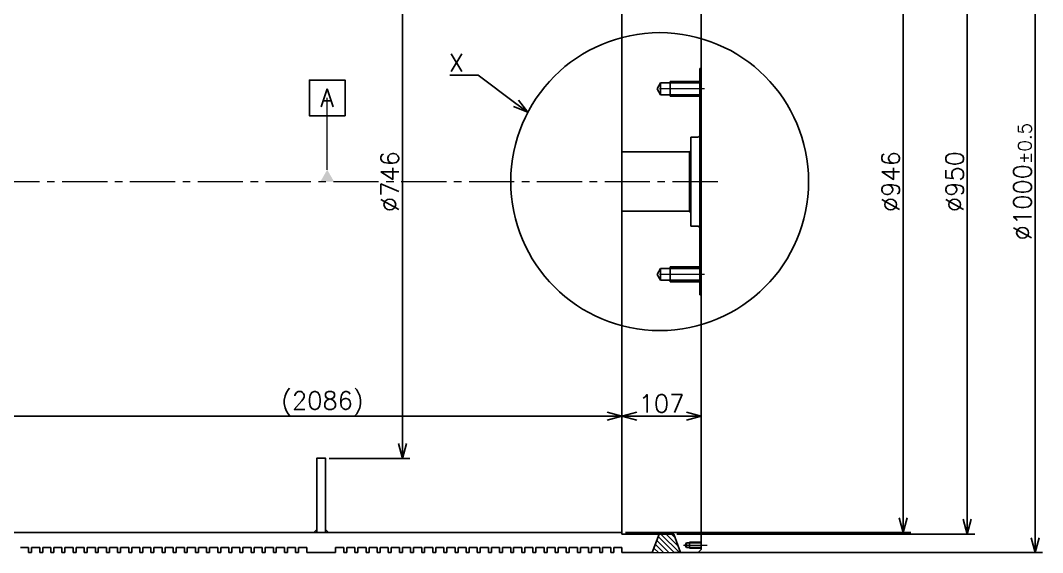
# Model space of a CAD drawing. Header units: millimetres. Extents: x 0 to 6626, y -38 to 4663.
# Drawn here: x 3576 to 4954, y 1884 to 2602 of the extents above; entities that cross this region are included whole.
import ezdxf
from ezdxf import colors
from ezdxf.entities.mleader import LeaderData, LeaderLine
from ezdxf.enums import TextEntityAlignment as Align
from ezdxf.math import Vec2, Vec3

# ---------------------------------------------------------------- set-up
doc = ezdxf.new("R2010")
doc.units = ezdxf.units.MM
doc.header["$LTSCALE"] = 3.2
doc.header["$PDMODE"] = 99
doc.header["$PDSIZE"] = 1
doc.linetypes.add('CENTER2', pattern=[28.575, 19.05, -3.175, 3.175, -3.175])
for name, color, linetype, lineweight in [('05_CENTER', 4, 'CENTER2', 13), ('07_TEXT', 3, 'Continuous', 13), ('08_DIM', 3, 'Continuous', 13)]:
    doc.layers.add(name, color=color, linetype=linetype, lineweight=lineweight)
doc.styles.add('KSS_TXT', font='txt.shx', dxfattribs={"bigfont": 'extfont2.shx'})
doc.styles.get("Standard").update_dxf_attribs({"font": 'txt.shx', "bigfont": 'extfont2.shx'})
doc.dimstyles.new('KSS_DIM', dxfattribs={"dimscale": 8, "dimtxt": 3, "dimasz": 2.5, "dimexe": 1.25, "dimexo": 0.625, "dimtad": 1, "dimdsep": 46, "dimtxsty": 'KSS_TXT', "dimblk": 'OPEN30', "dimcen": 0, "dimazin": 2, "dimtfac": 0.75, "dimtmove": 0, "dimatfit": 3, "dimldrblk": 'OPEN30', "dimfxl": 1.25, "dimtolj": 1, "dimarcsym": 0})

# ---------------------------------------------------------------- blocks, each defined once
blk = doc.blocks.new('_Open30')
at = {"color": 0, "linetype": 'ByBlock', "lineweight": -2}
for p, q in [((-1, 0.268), (0, 0)), ((0, 0), (-1, -0.268)), ((0, 0), (-1, 0))]:
    blk.add_line(p, q, dxfattribs=at)
blk = doc.blocks.new('*D146')
at = {"layer": '08_DIM', "color": 0, "lineweight": -2, "transparency": 16777216}
for p, q in [((4391.5, 2857.4), (4775.9, 2857.4)), ((4765.9, 2837.4), (4765.9, 1931.4)), ((4391.5, 1911.4), (4775.9, 1911.4))]:
    blk.add_line(p, q, dxfattribs=at)
at = {"layer": 'Defpoints', "color": 0, "transparency": 16777216}
for p in [(4386.5, 2857.4), (4386.5, 1911.4), (4765.9, 1911.4)]:
    blk.add_point(p, dxfattribs=at)
at = {"layer": '08_DIM', "color": 0, "lineweight": -2, "transparency": 16777216, "xscale": 20, "yscale": 20, "zscale": 20}
for p, rotation in [((4765.9, 2857.4), 90), ((4765.9, 1911.4), 270)]:
    blk.add_blockref('_Open30', p, dxfattribs=dict(at, rotation=rotation))
at = {"layer": '08_DIM', "color": 0, "transparency": 16777216, "insert": (4748.9, 2384.4), "char_height": 24, "attachment_point": 5, "rotation": 90, "style": 'KSS_TXT'}
blk.add_mtext('\\A1;%%C946', dxfattribs=at)
blk = doc.blocks.new('*D162')
at = {"layer": '08_DIM', "color": 0, "lineweight": -2, "transparency": 16777216}
for p, q in [((2300.5, 2073.3), (2300.5, 2058.3)), ((2320.5, 2068.3), (4366.5, 2068.3)), ((4386.5, 2073.3), (4386.5, 2058.3))]:
    blk.add_line(p, q, dxfattribs=at)
at = {"layer": 'Defpoints', "color": 0, "transparency": 16777216}
for p in [(2300.5, 2078.3), (4386.5, 2078.3), (4386.5, 2068.3)]:
    blk.add_point(p, dxfattribs=at)
at = {"layer": '08_DIM', "color": 0, "lineweight": -2, "transparency": 16777216, "xscale": 20, "yscale": 20, "zscale": 20, "rotation": 180}
blk.add_blockref('_Open30', (2300.5, 2068.3), dxfattribs=at)
at = {"layer": '08_DIM', "color": 0, "lineweight": -2, "transparency": 16777216, "xscale": 20, "yscale": 20, "zscale": 20}
blk.add_blockref('_Open30', (4386.5, 2068.3), dxfattribs=at)
at = {"layer": '08_DIM', "color": 0, "transparency": 16777216, "insert": (3982.7, 2085.3), "char_height": 24, "attachment_point": 5, "style": 'KSS_TXT'}
blk.add_mtext('\\A1;(2086)', dxfattribs=at)
blk = doc.blocks.new('*D163')
at = {"layer": '08_DIM', "color": 0, "lineweight": -2, "transparency": 16777216}
for p, q in [((4386.5, 2073.3), (4386.5, 2058.3)), ((4406.5, 2068.3), (4473.5, 2068.3)), ((4493.5, 2073.3), (4493.5, 2058.3))]:
    blk.add_line(p, q, dxfattribs=at)
at = {"layer": 'Defpoints', "color": 0, "transparency": 16777216}
for p in [(4386.5, 2078.3), (4493.5, 2078.3), (4493.5, 2068.3)]:
    blk.add_point(p, dxfattribs=at)
at = {"layer": '08_DIM', "color": 0, "lineweight": -2, "transparency": 16777216, "xscale": 20, "yscale": 20, "zscale": 20, "rotation": 180}
blk.add_blockref('_Open30', (4386.5, 2068.3), dxfattribs=at)
at = {"layer": '08_DIM', "color": 0, "lineweight": -2, "transparency": 16777216, "xscale": 20, "yscale": 20, "zscale": 20}
blk.add_blockref('_Open30', (4493.5, 2068.3), dxfattribs=at)
at = {"layer": '08_DIM', "color": 0, "transparency": 16777216, "insert": (4440, 2085.3), "char_height": 24, "attachment_point": 5, "style": 'KSS_TXT'}
blk.add_mtext('\\A1;107', dxfattribs=at)
blk = doc.blocks.new('*D164')
at = {"layer": '08_DIM', "color": 0, "lineweight": -2, "transparency": 16777216}
for p, q in [((4461.5, 2859.4), (4862.2, 2859.4)), ((4852.2, 2839.4), (4852.2, 1929.4)), ((4460.5, 1909.4), (4862.2, 1909.4))]:
    blk.add_line(p, q, dxfattribs=at)
at = {"layer": 'Defpoints', "color": 0, "transparency": 16777216}
for p in [(4456.5, 2859.4), (4455.5, 1909.4), (4852.2, 1909.4)]:
    blk.add_point(p, dxfattribs=at)
at = {"layer": '08_DIM', "color": 0, "lineweight": -2, "transparency": 16777216, "xscale": 20, "yscale": 20, "zscale": 20}
for p, rotation in [((4852.2, 2859.4), 90), ((4852.2, 1909.4), 270)]:
    blk.add_blockref('_Open30', p, dxfattribs=dict(at, rotation=rotation))
at = {"layer": '08_DIM', "color": 0, "transparency": 16777216, "insert": (4835.2, 2384.4), "char_height": 24, "attachment_point": 5, "rotation": 90, "style": 'KSS_TXT'}
blk.add_mtext('\\A1;%%C950', dxfattribs=at)
blk = doc.blocks.new('*D167')
at = {"layer": '08_DIM', "color": 0, "lineweight": -2, "transparency": 16777216}
for p, q in [((4494.5, 2884.4), (4953.7, 2884.4)), ((4943.7, 2864.4), (4943.7, 1904.4)), ((4456.5, 1884.4), (4953.7, 1884.4))]:
    blk.add_line(p, q, dxfattribs=at)
at = {"layer": 'Defpoints', "color": 0, "transparency": 16777216}
for p in [(4489.5, 2884.4), (4451.5, 1884.4), (4943.7, 1884.4)]:
    blk.add_point(p, dxfattribs=at)
at = {"layer": '08_DIM', "color": 0, "lineweight": -2, "transparency": 16777216, "xscale": 20, "yscale": 20, "zscale": 20}
for p, rotation in [((4943.7, 2884.4), 90), ((4943.7, 1884.4), 270)]:
    blk.add_blockref('_Open30', p, dxfattribs=dict(at, rotation=rotation))
at = {"layer": '08_DIM', "color": 0, "transparency": 16777216, "insert": (4926.7, 2384.4), "char_height": 24, "attachment_point": 5, "rotation": 90, "style": 'KSS_TXT'}
blk.add_mtext('%%C1000{\\H18.000000;%%p0.5}', dxfattribs=at)
blk = doc.blocks.new('AM_DATUM')
at = {"transparency": 16777216}
blk.add_lwpolyline([(3, -3), (-3, -3), (-3, 3), (3, 3)], close=True, dxfattribs=at)
blk.add_attdef('DATUM', text='', height=3, dxfattribs=at).set_placement((0, 0), align=Align.MIDDLE)
blk = doc.blocks.new('_DatumFilled')
at = {"color": 0, "linetype": 'ByBlock'}
blk.add_solid([(0, 0.577), (-1, 0), (0, -0.577)], dxfattribs=at)
blk = doc.blocks.new('*D230')
at = {"layer": '08_DIM', "color": 0, "lineweight": -2, "transparency": 16777216}
for p, q in [((3980, 2757.4), (4100.6, 2757.4)), ((4090.6, 2737.4), (4090.6, 2031.4)), ((3992, 2011.4), (4100.6, 2011.4))]:
    blk.add_line(p, q, dxfattribs=at)
at = {"layer": 'Defpoints', "color": 0, "transparency": 16777216}
for p in [(3975, 2757.4), (3987, 2011.4), (4090.6, 2011.4)]:
    blk.add_point(p, dxfattribs=at)
at = {"layer": '08_DIM', "color": 0, "lineweight": -2, "transparency": 16777216, "xscale": 20, "yscale": 20, "zscale": 20}
for p, rotation in [((4090.6, 2757.4), 90), ((4090.6, 2011.4), 270)]:
    blk.add_blockref('_Open30', p, dxfattribs=dict(at, rotation=rotation))
at = {"layer": '08_DIM', "color": 0, "transparency": 16777216, "insert": (4073.6, 2384.4), "char_height": 24, "attachment_point": 5, "rotation": 90, "style": 'KSS_TXT'}
blk.add_mtext('\\A1;\\A1;%%c746', dxfattribs=at)

msp = doc.modelspace()

# ---------------------------------------------------------------- hatches: boundary and pattern name
h = msp.add_hatch()
h.set_pattern_fill('_USER', color=3, scale=5, angle=315, style=0, pattern_type=0)
h.set_pattern_definition([(135, (20034.687, 1127.6467), (-3.5355339, -3.5355339), [])])
h.paths.add_polyline_path([(4465.643, 1884.429), (4456.544, 1909.429), (4436.544, 1909.429), (4427.445, 1884.429)])

# ---------------------------------------------------------------- linework, layer by layer
at = {"color": 0}
for p, q in [((4493.544, 2536.929), (4493.544, 2880.429)), ((4386.544, 2859.429), (4386.544, 1909.429)), ((4491.544, 2536.929), (4493.544, 2536.929)), ((4491.544, 2446.429), (4491.544, 2536.929)), ((4493.544, 2231.929), (4493.544, 2536.929)), ((4438.544, 2517.429), (4433.926, 2509.429)), ((4433.926, 2509.429), (4438.544, 2501.429)), ((4438.544, 2517.429), (4491.544, 2517.429)), ((4438.544, 2517.429), (4438.544, 2501.429)), ((4451.544, 2519.429), (4491.544, 2519.429)), ((4451.544, 2499.429), (4451.544, 2519.429)), ((4491.544, 2501.429), (4438.544, 2501.429)), ((4491.544, 2499.429), (4451.544, 2499.429)), ((4479.544, 2444.429), (4479.544, 2426.429)), ((4479.544, 2444.429), (4489.544, 2444.429)), ((4489.544, 2444.429), (4491.544, 2446.429)), ((4477.544, 2424.429), (4479.544, 2426.429)), ((4479.544, 2342.429), (4479.544, 2426.429)), ((4386.544, 2424.429), (4477.544, 2424.429)), ((4477.544, 2344.429), (4477.544, 2424.429)), ((4386.544, 2344.429), (4477.544, 2344.429)), ((4477.544, 2344.429), (4479.544, 2342.429)), ((4479.544, 2324.429), (4479.544, 2342.429)), ((4479.544, 2324.429), (4489.544, 2324.429)), ((4489.544, 2324.429), (4491.544, 2322.429)), ((4491.544, 2231.929), (4491.544, 2322.429)), ((4433.926, 2259.429), (4438.544, 2267.429)), ((4491.544, 2267.429), (4438.544, 2267.429)), ((4438.544, 2251.429), (4438.544, 2267.429)), ((4491.544, 2269.429), (4451.544, 2269.429)), ((4451.544, 2269.429), (4451.544, 2249.429)), ((4438.544, 2251.429), (4433.926, 2259.429)), ((4438.544, 2251.429), (4491.544, 2251.429)), ((4451.544, 2249.429), (4491.544, 2249.429)), ((4491.544, 2231.929), (4493.544, 2231.929)), ((4493.544, 1888.429), (4493.544, 2231.929)), ((2300.544, 1911.429), (4386.544, 1911.429)), ((4456.544, 1909.429), (4386.544, 1909.429)), ((4427.445, 1884.429), (4436.544, 1909.429)), ((4465.643, 1884.429), (4456.544, 1909.429)), ((3575.544, 1891.429), (3586.544, 1891.429)), ((3586.544, 1884.429), (3586.544, 1891.429)), ((3590.544, 1891.429), (3601.544, 1891.429)), ((3590.544, 1884.429), (3590.544, 1891.429)), ((3601.544, 1884.429), (3601.544, 1891.429)), ((3605.544, 1891.429), (3616.544, 1891.429)), ((3605.544, 1884.429), (3605.544, 1891.429)), ((3616.544, 1884.429), (3616.544, 1891.429)), ((3620.544, 1891.429), (3631.544, 1891.429)), ((3620.544, 1884.429), (3620.544, 1891.429)), ((3631.544, 1884.429), (3631.544, 1891.429)), ((3635.544, 1891.429), (3646.544, 1891.429)), ((3635.544, 1884.429), (3635.544, 1891.429)), ((3646.544, 1884.429), (3646.544, 1891.429)), ((3650.544, 1891.429), (3661.544, 1891.429)), ((3650.544, 1884.429), (3650.544, 1891.429)), ((3661.544, 1884.429), (3661.544, 1891.429)), ((3665.544, 1891.429), (3676.544, 1891.429)), ((3665.544, 1884.429), (3665.544, 1891.429)), ((3676.544, 1884.429), (3676.544, 1891.429)), ((3680.544, 1891.429), (3691.544, 1891.429)), ((3680.544, 1884.429), (3680.544, 1891.429)), ((3691.544, 1884.429), (3691.544, 1891.429)), ((3695.544, 1891.429), (3706.544, 1891.429)), ((3695.544, 1884.429), (3695.544, 1891.429)), ((3706.544, 1884.429), (3706.544, 1891.429)), ((3710.544, 1891.429), (3721.544, 1891.429)), ((3710.544, 1884.429), (3710.544, 1891.429)), ((3721.544, 1884.429), (3721.544, 1891.429)), ((3725.544, 1891.429), (3736.544, 1891.429)), ((3725.544, 1884.429), (3725.544, 1891.429)), ((3736.544, 1884.429), (3736.544, 1891.429)), ((3740.544, 1891.429), (3751.544, 1891.429)), ((3740.544, 1884.429), (3740.544, 1891.429)), ((3751.544, 1884.429), (3751.544, 1891.429)), ((3755.544, 1891.429), (3766.544, 1891.429)), ((3755.544, 1884.429), (3755.544, 1891.429)), ((3766.544, 1884.429), (3766.544, 1891.429)), ((3770.544, 1891.429), (3781.544, 1891.429)), ((3770.544, 1884.429), (3770.544, 1891.429)), ((3781.544, 1884.429), (3781.544, 1891.429)), ((3785.544, 1891.429), (3796.544, 1891.429)), ((3785.544, 1884.429), (3785.544, 1891.429)), ((3796.544, 1884.429), (3796.544, 1891.429)), ((3800.544, 1891.429), (3811.544, 1891.429)), ((3800.544, 1884.429), (3800.544, 1891.429)), ((3811.544, 1884.429), (3811.544, 1891.429)), ((3815.544, 1891.429), (3826.544, 1891.429)), ((3815.544, 1884.429), (3815.544, 1891.429)), ((3826.544, 1884.429), (3826.544, 1891.429)), ((3830.544, 1891.429), (3841.544, 1891.429)), ((3830.544, 1884.429), (3830.544, 1891.429)), ((3841.544, 1884.429), (3841.544, 1891.429)), ((3845.544, 1891.429), (3856.544, 1891.429)), ((3845.544, 1884.429), (3845.544, 1891.429)), ((3856.544, 1884.429), (3856.544, 1891.429)), ((3860.544, 1891.429), (3871.544, 1891.429)), ((3860.544, 1884.429), (3860.544, 1891.429)), ((3871.544, 1884.429), (3871.544, 1891.429)), ((3875.544, 1891.429), (3886.544, 1891.429)), ((3875.544, 1884.429), (3875.544, 1891.429)), ((3886.544, 1884.429), (3886.544, 1891.429)), ((3890.544, 1891.429), (3901.544, 1891.429)), ((3890.544, 1884.429), (3890.544, 1891.429)), ((3901.544, 1884.429), (3901.544, 1891.429)), ((3905.544, 1891.429), (3916.544, 1891.429)), ((3905.544, 1884.429), (3905.544, 1891.429)), ((3916.544, 1884.429), (3916.544, 1891.429)), ((3920.544, 1891.429), (3931.544, 1891.429)), ((3920.544, 1884.429), (3920.544, 1891.429)), ((3931.544, 1884.429), (3931.544, 1891.429)), ((3935.544, 1891.429), (3946.544, 1891.429)), ((3935.544, 1884.429), (3935.544, 1891.429)), ((3946.544, 1884.429), (3946.544, 1891.429)), ((3950.544, 1891.429), (3961.544, 1891.429)), ((3950.544, 1884.429), (3950.544, 1891.429)), ((3961.544, 1884.429), (3961.544, 1891.429)), ((4000.544, 1884.429), (4000.544, 1891.429)), ((4000.544, 1884.429), (4000.544, 1891.429)), ((4000.544, 1891.429), (4011.544, 1891.429)), ((4011.544, 1884.429), (4011.544, 1891.429)), ((4015.544, 1891.429), (4026.544, 1891.429)), ((4015.544, 1884.429), (4015.544, 1891.429)), ((4026.544, 1884.429), (4026.544, 1891.429)), ((4030.544, 1891.429), (4041.544, 1891.429)), ((4030.544, 1884.429), (4030.544, 1891.429)), ((4041.544, 1884.429), (4041.544, 1891.429)), ((4045.544, 1891.429), (4056.544, 1891.429)), ((4045.544, 1884.429), (4045.544, 1891.429)), ((4056.544, 1884.429), (4056.544, 1891.429)), ((4060.544, 1891.429), (4071.544, 1891.429)), ((4060.544, 1884.429), (4060.544, 1891.429)), ((4071.544, 1884.429), (4071.544, 1891.429)), ((4075.544, 1891.429), (4086.544, 1891.429)), ((4075.544, 1884.429), (4075.544, 1891.429)), ((4086.544, 1884.429), (4086.544, 1891.429)), ((4090.544, 1891.429), (4101.544, 1891.429)), ((4090.544, 1884.429), (4090.544, 1891.429)), ((4101.544, 1884.429), (4101.544, 1891.429)), ((4105.544, 1891.429), (4116.544, 1891.429)), ((4105.544, 1884.429), (4105.544, 1891.429)), ((4116.544, 1884.429), (4116.544, 1891.429)), ((4120.544, 1891.429), (4131.544, 1891.429)), ((4120.544, 1884.429), (4120.544, 1891.429)), ((4131.544, 1884.429), (4131.544, 1891.429)), ((4135.544, 1891.429), (4146.544, 1891.429)), ((4135.544, 1884.429), (4135.544, 1891.429)), ((4146.544, 1884.429), (4146.544, 1891.429)), ((4150.544, 1891.429), (4161.544, 1891.429)), ((4150.544, 1884.429), (4150.544, 1891.429)), ((4161.544, 1884.429), (4161.544, 1891.429)), ((4165.544, 1891.429), (4176.544, 1891.429)), ((4165.544, 1884.429), (4165.544, 1891.429)), ((4176.544, 1884.429), (4176.544, 1891.429)), ((4180.544, 1891.429), (4191.544, 1891.429)), ((4180.544, 1884.429), (4180.544, 1891.429)), ((4191.544, 1884.429), (4191.544, 1891.429)), ((4195.544, 1891.429), (4206.544, 1891.429)), ((4195.544, 1884.429), (4195.544, 1891.429)), ((4206.544, 1884.429), (4206.544, 1891.429)), ((4210.544, 1891.429), (4221.544, 1891.429)), ((4210.544, 1884.429), (4210.544, 1891.429)), ((4221.544, 1884.429), (4221.544, 1891.429)), ((4225.544, 1891.429), (4236.544, 1891.429)), ((4225.544, 1884.429), (4225.544, 1891.429)), ((4236.544, 1884.429), (4236.544, 1891.429)), ((4240.544, 1891.429), (4251.544, 1891.429)), ((4240.544, 1884.429), (4240.544, 1891.429)), ((4251.544, 1884.429), (4251.544, 1891.429)), ((4255.544, 1891.429), (4266.544, 1891.429)), ((4255.544, 1884.429), (4255.544, 1891.429)), ((4266.544, 1884.429), (4266.544, 1891.429)), ((4270.544, 1891.429), (4281.544, 1891.429)), ((4270.544, 1884.429), (4270.544, 1891.429)), ((4281.544, 1884.429), (4281.544, 1891.429)), ((4285.544, 1891.429), (4296.544, 1891.429)), ((4285.544, 1884.429), (4285.544, 1891.429)), ((4296.544, 1884.429), (4296.544, 1891.429)), ((4300.544, 1891.429), (4311.544, 1891.429)), ((4300.544, 1884.429), (4300.544, 1891.429)), ((4311.544, 1884.429), (4311.544, 1891.429)), ((4315.544, 1891.429), (4326.544, 1891.429)), ((4315.544, 1884.429), (4315.544, 1891.429)), ((4326.544, 1884.429), (4326.544, 1891.429)), ((4330.544, 1891.429), (4341.544, 1891.429)), ((4330.544, 1884.429), (4330.544, 1891.429)), ((4341.544, 1884.429), (4341.544, 1891.429)), ((4345.544, 1891.429), (4356.544, 1891.429)), ((4345.544, 1884.429), (4345.544, 1891.429)), ((4356.544, 1884.429), (4356.544, 1891.429)), ((4360.544, 1891.429), (4371.544, 1891.429)), ((4360.544, 1884.429), (4360.544, 1891.429)), ((4371.544, 1884.429), (4371.544, 1891.429)), ((4375.544, 1891.429), (4386.544, 1891.429)), ((4375.544, 1884.429), (4375.544, 1891.429)), ((4386.544, 1884.429), (4386.544, 1891.429)), ((4473.544, 1897.679), (4471.668, 1894.429)), ((4471.668, 1894.429), (4473.544, 1891.179)), ((4473.544, 1897.679), (4493.544, 1897.679)), ((4473.544, 1891.179), (4473.544, 1897.679)), ((4473.544, 1891.179), (4493.544, 1891.179)), ((4477.544, 1898.429), (4493.544, 1898.429)), ((4477.544, 1890.429), (4477.544, 1898.429)), ((4477.544, 1890.429), (4493.544, 1890.429)), ((4489.544, 1884.429), (4493.544, 1888.429)), ((3586.544, 1884.429), (3590.544, 1884.429)), ((3601.544, 1884.429), (3605.544, 1884.429)), ((3616.544, 1884.429), (3620.544, 1884.429)), ((3631.544, 1884.429), (3635.544, 1884.429)), ((3646.544, 1884.429), (3650.544, 1884.429)), ((3661.544, 1884.429), (3665.544, 1884.429)), ((3676.544, 1884.429), (3680.544, 1884.429)), ((3691.544, 1884.429), (3695.544, 1884.429)), ((3706.544, 1884.429), (3710.544, 1884.429)), ((3721.544, 1884.429), (3725.544, 1884.429)), ((3736.544, 1884.429), (3740.544, 1884.429)), ((3751.544, 1884.429), (3755.544, 1884.429)), ((3766.544, 1884.429), (3770.544, 1884.429)), ((3781.544, 1884.429), (3785.544, 1884.429)), ((3796.544, 1884.429), (3800.544, 1884.429)), ((3811.544, 1884.429), (3815.544, 1884.429)), ((3826.544, 1884.429), (3830.544, 1884.429)), ((3841.544, 1884.429), (3845.544, 1884.429)), ((3856.544, 1884.429), (3860.544, 1884.429)), ((3871.544, 1884.429), (3875.544, 1884.429)), ((3886.544, 1884.429), (3890.544, 1884.429)), ((3901.544, 1884.429), (3905.544, 1884.429)), ((3916.544, 1884.429), (3920.544, 1884.429)), ((3931.544, 1884.429), (3935.544, 1884.429)), ((3946.544, 1884.429), (3950.544, 1884.429)), ((3961.544, 1884.429), (4000.544, 1884.429)), ((4011.544, 1884.429), (4015.544, 1884.429)), ((4026.544, 1884.429), (4030.544, 1884.429)), ((4041.544, 1884.429), (4045.544, 1884.429)), ((4056.544, 1884.429), (4060.544, 1884.429)), ((4071.544, 1884.429), (4075.544, 1884.429)), ((4086.544, 1884.429), (4090.544, 1884.429)), ((4101.544, 1884.429), (4105.544, 1884.429)), ((4116.544, 1884.429), (4120.544, 1884.429)), ((4131.544, 1884.429), (4135.544, 1884.429)), ((4146.544, 1884.429), (4150.544, 1884.429)), ((4161.544, 1884.429), (4165.544, 1884.429)), ((4176.544, 1884.429), (4180.544, 1884.429)), ((4191.544, 1884.429), (4195.544, 1884.429)), ((4206.544, 1884.429), (4210.544, 1884.429)), ((4221.544, 1884.429), (4225.544, 1884.429)), ((4236.544, 1884.429), (4240.544, 1884.429)), ((4251.544, 1884.429), (4255.544, 1884.429)), ((4266.544, 1884.429), (4270.544, 1884.429)), ((4281.544, 1884.429), (4285.544, 1884.429)), ((4296.544, 1884.429), (4300.544, 1884.429)), ((4311.544, 1884.429), (4315.544, 1884.429)), ((4326.544, 1884.429), (4330.544, 1884.429)), ((4341.544, 1884.429), (4345.544, 1884.429)), ((4356.544, 1884.429), (4360.544, 1884.429)), ((4371.544, 1884.429), (4375.544, 1884.429)), ((4386.544, 1884.429), (4427.445, 1884.429)), ((4427.445, 1884.429), (4386.544, 1884.429)), ((4489.544, 1884.429), (4465.643, 1884.429))]:
    msp.add_line(p, q, dxfattribs=at)
msp.add_line((4491.544, 2446.429), (4491.544, 2322.429))
msp.add_lwpolyline([(3987.044, 1911.429), (3975.044, 1911.429), (3975.044, 2011.429), (3987.044, 2011.429)], close=True, dxfattribs=at)
at = {"color": 3}
msp.add_circle((4437.45, 2384.429), 200.794, dxfattribs=at)
at = {"layer": '05_CENTER'}
for p, q in [((4497.992, 2509.429), (4430.684, 2509.429)), ((2168.739, 2384.429), (4518.204, 2384.429)), ((4497.992, 2259.429), (4430.684, 2259.429)), ((4469.615, 1894.429), (4501.259, 1894.429))]:
    msp.add_line(p, q, dxfattribs=at)
at = {"layer": '07_TEXT'}
for points in [[(3975.044, 1911.429), (3971.044, 1911.429), (3975.044, 1915.429), (3975.044, 1915.429)], [(3987.044, 1911.429), (3991.044, 1911.429), (3987.044, 1915.429), (3987.044, 1915.429)]]:
    msp.add_lwpolyline(points, close=True, dxfattribs=at)
at = {"layer": '08_DIM'}
msp.add_line((4427.445, 1884.429), (4465.643, 1884.429), dxfattribs=at)

# ---------------------------------------------------------------- dimensions: what is measured, and where the dimension line sits
for base, p1, p2, text, override, picture, middle in [((4943.686, 1884.429), (4489.544, 2884.429), (4451.544, 1884.429), '%%C<>', {"dimpost": '', "dimtol": 1, "dimlim": 0, "dimtp": 0.5, "dimtm": 0.5, "dimtfac": 0.75, "dimtdec": 2, "dimtolj": 0, "dimtzin": 8}, '*D167', (4926.686, 2384.429)), ((4090.567, 2011.429), (3975.044, 2757.429), (3987.044, 2011.429), '\\A1;%%c<>', {"dimtxsty": 'KSS_TXT', "dimtfill": 0, "dimtfillclr": 0}, '*D230', (4073.567, 2384.429))]:
    dim = msp.add_linear_dim(base=base, p1=p1, p2=p2, angle=90, text=text, dimstyle='KSS_DIM', override=override, dxfattribs=at)
    dim.commit()
    dim.dimension.update_dxf_attribs({"geometry": picture, "text_midpoint": middle})
for base, p1, p2, picture, middle in [((4765.921, 1911.429), (4386.544, 2857.429), (4386.544, 1911.429), '*D146', (4748.921, 2384.429)), ((4852.222, 1909.429), (4456.544, 2859.429), (4455.544, 1909.429), '*D164', (4835.205, 2384.429))]:
    dim = msp.add_linear_dim(base=base, p1=p1, p2=p2, angle=90, text='%%C<>', dimstyle='KSS_DIM', dxfattribs=at)
    dim.commit()
    dim.dimension.update_dxf_attribs({"geometry": picture, "text_midpoint": middle})
dim = msp.add_linear_dim(base=(4386.544, 2068.291), p1=(2300.544, 2078.291), p2=(4386.544, 2078.291), text='(<>)', dimstyle='KSS_DIM', dxfattribs=at)
dim.commit()
dim.dimension.update_dxf_attribs({"geometry": '*D162', "text_midpoint": (3982.665, 2068.291), "dimtype": 160})
dim = msp.add_linear_dim(base=(4493.544, 2068.291), p1=(4386.544, 2078.291), p2=(4493.544, 2078.291), dimstyle='KSS_DIM', dxfattribs=at)
dim.commit()
dim.dimension.update_dxf_attribs({"geometry": '*D163', "text_midpoint": (4440.044, 2085.291)})

# ---------------------------------------------------------------- leaders
ml = msp.add_multileader_mtext('Standard', dxfattribs=at)
ml.set_content('X', color=256)
ml.set_leader_properties()
ml.set_arrow_properties(name='OPEN30')
ml.build(insert=Vec2(0, 0))
ml.multileader.update_dxf_attribs({"text_left_attachment_type": 6, "text_right_attachment_type": 6, "dogleg_length": 0.36, "arrow_head_size": 20, "scale": 8})
ctx = ml.context
ctx.base_point, ctx.scale, ctx.char_height, ctx.arrow_head_size, ctx.landing_gap_size, ctx.plane_origin = Vec3(4141.613, 2527.832), 8, 24, 20, 16, Vec3(4230.906, 2470.144)
ctx.left_attachment, ctx.right_attachment, ctx.text_align_type = 6, 6, 2
notes = []
notes.append((ctx, [(0, (1, 1, 0), (4192.493, 2527.832), (-1, 0), 2.88, [(0, [(4259.742, 2477.907)], 0, [])])]))
ctx.mtext.insert, ctx.mtext.alignment, ctx.mtext.flow_direction = Vec3(4173.613, 2556.632), 3, 5
ml = msp.add_multileader_block('Standard', dxfattribs=at)
ml.set_content('AM_DATUM', color=256, scale=8)
ml.set_attribute('DATUM', 'A', width=0)
ml.set_leader_properties(color=256, linetype='ByLayer', lineweight=-1)
ml.set_arrow_properties(name='DATUMFILLED')
ml.build(insert=Vec2(0, 0))
ml.multileader.update_dxf_attribs({"has_dogleg": 0, "text_right_attachment_type": 6, "dogleg_length": 0, "arrow_head_size": 16, "scale": 8, "block_connection_type": 1})
ctx = ml.context
ctx.base_point, ctx.scale, ctx.char_height, ctx.arrow_head_size, ctx.landing_gap_size, ctx.plane_origin = Vec3(3989.182, 2497.274), 8, 32, 16, 16, Vec3(3989.182, 2384.429)
ctx.right_attachment, ctx.attachment_type = 6, 1
notes.append((ctx, [(0, (1, 1, 0), (3989.182, 2497.274), (1, 0), 0, [(0, [(3989.182, 2384.429)], 0, [])])]))
ctx.block.insert = Vec3(3989.182, 2497.274)
for ctx, leaders in notes:
    for number, flags, end, landing, length, lines in leaders:
        leader = LeaderData()
        leader.index, (leader.has_last_leader_line, leader.has_dogleg_vector, leader.attachment_direction) = number, flags
        leader.last_leader_point, leader.dogleg_vector, leader.dogleg_length = Vec3(end), Vec3(landing), length
        for number, points, colour, breaks in lines:
            line = LeaderLine()
            line.index, line.vertices, line.color, line.breaks = number, Vec3.list(points), colors.encode_raw_color(colour), breaks
            leader.lines.append(line)
        ctx.leaders.append(leader)

doc.saveas('drawing.dxf')
